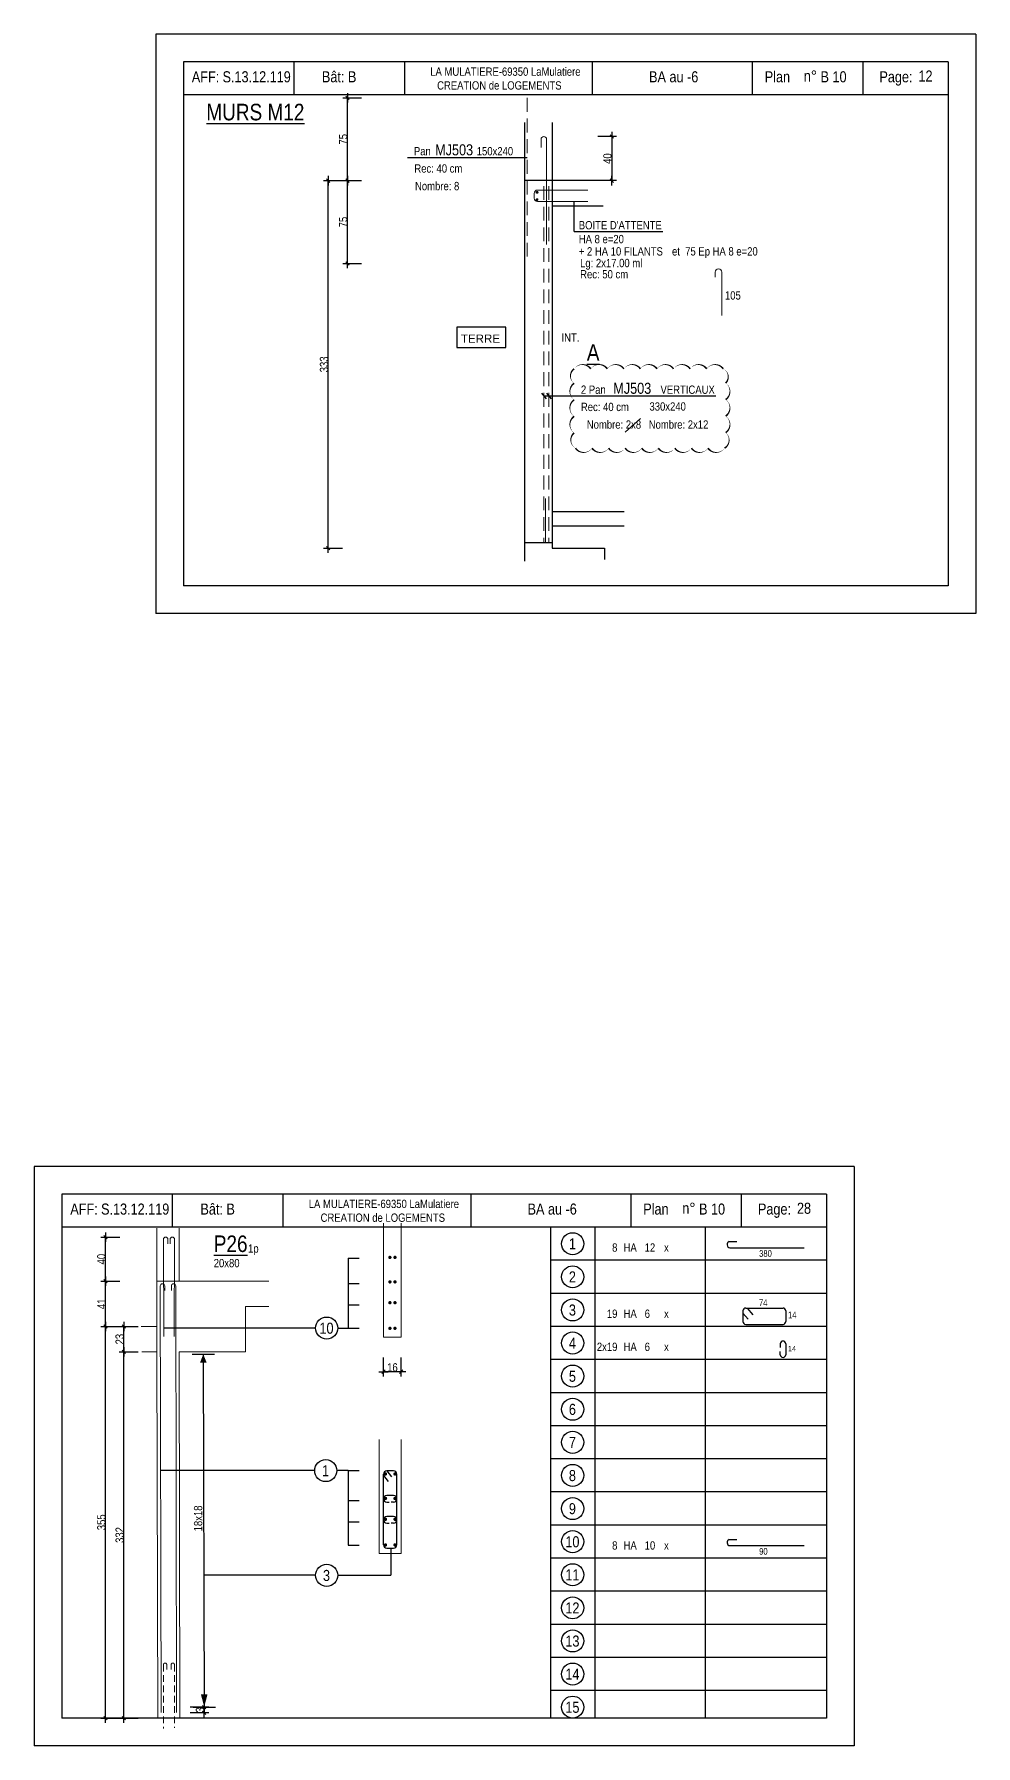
# Model space of a CAD drawing. Header units: metres. Extents: x -9927 to 45032, y -190416 to 12166.
# Drawn here: x 18705 to 20410, y -124751 to -121649 of the extents above; entities that cross this region are included whole.
import ezdxf
from ezdxf.enums import TextEntityAlignment as Align

# ---------------------------------------------------------------- set-up
doc = ezdxf.new("R2010")
doc.units = ezdxf.units.M
doc.header["$PDMODE"] = 65
doc.linetypes.add('CACHE2', pattern=[0.1875, 0.125, -0.0625])
for name, color, linetype in [('01_cote_gen', 4, 'Continuous'), ('01_fenetres', 171, 'Continuous'), ('01_linteaux', 3, 'Continuous'), ('01_murs_coup', 5, 'Continuous'), ('01_sem', 42, 'Continuous'), ('01_texte', 230, 'Continuous'), ('AA_COTES', 2, 'Continuous')]:
    doc.layers.add(name, color=color, linetype=linetype)
doc.styles.add('MATTE_TXT', font='arial.ttf')
doc.styles.add('STYLE2', font='ARIALN.TTF')
doc.dimstyles.new('JB25', dxfattribs={"dimscale": 0.1, "dimtxt": 150, "dimasz": 17, "dimexe": 0.1, "dimexo": 0.1, "dimgap": 0.09, "dimtad": 1, "dimdec": 1, "dimlfac": 0.5, "dimdsep": 46, "dimtxsty": 'STYLE2', "dimblk1": 'BOND_G', "dimblk2": 'BOND_D', "dimsah": 1, "dimcen": 1.5, "dimdle": 0.01, "dimse1": 1, "dimse2": 1, "dimclrd": 4, "dimclre": 2, "dimclrt": 5, "dimadec": 0, "dimazin": 0, "dimtfac": 2.333333, "dimtdec": 1, "dimtix": 1, "dimtmove": 2, "dimatfit": 3, "dimldrblk": 'BOND_G', "dimfxl": 1, "dimtolj": 1, "dimtzin": 0, "dimarcsym": 0})

# ---------------------------------------------------------------- blocks, each defined once
blk = doc.blocks.new('BOND_G')
at = {"layer": 'AA_COTES', "color": 0}
for p, q in [((5, 0), (-5, 0)), ((1.8, 1.8), (-1.8, -1.8)), ((0, -5), (0, 15))]:
    blk.add_line(p, q, dxfattribs=at)
blk = doc.blocks.new('BOND_D')
at = {"layer": 'AA_COTES', "color": 0}
for p, q in [((5, 0), (-5, 0)), ((-1.8, -1.8), (1.8, 1.8)), ((0, 5), (0, -15))]:
    blk.add_line(p, q, dxfattribs=at)
blk = doc.blocks.new('*D1050')
at = {"layer": '01_cote_gen', "color": 4, "lineweight": -2, "transparency": 16777216}
blk.add_line((19237.1, -122578.5), (19237.1, -121916), dxfattribs=at)
at = {"layer": 'DEFPOINTS', "color": 0, "lineweight": 0, "transparency": 16777216}
for p in [(19237.1, -121914.3), (19513.2, -121914.3), (19456, -122580.2)]:
    blk.add_point(p, dxfattribs=at)
at = {"layer": '01_cote_gen', "color": 4, "lineweight": -2, "transparency": 16777216, "xscale": 1.7, "yscale": 1.7, "zscale": 1.7}
for name, p, rotation in [('BOND_D', (19237.1, -121914.3), 90), ('BOND_G', (19237.1, -122580.2), 270)]:
    blk.add_blockref(name, p, dxfattribs=dict(at, rotation=rotation))
at = {"layer": '01_cote_gen', "color": 5, "lineweight": 0, "transparency": 16777216, "insert": (19229.5, -122247.3), "char_height": 15, "attachment_point": 5, "rotation": 90, "style": 'STYLE2'}
blk.add_mtext('\\A1;333', dxfattribs=at)
blk = doc.blocks.new('*D1051')
at = {"layer": '01_cote_gen', "color": 4, "lineweight": -2, "transparency": 16777216}
blk.add_line((19271.7, -121912.6), (19271.7, -121766), dxfattribs=at)
at = {"layer": 'DEFPOINTS', "color": 0, "lineweight": 0, "transparency": 16777216}
for p in [(19271.7, -121764.3), (19548.8, -121764.3), (19548.8, -121914.3)]:
    blk.add_point(p, dxfattribs=at)
at = {"layer": '01_cote_gen', "color": 4, "lineweight": -2, "transparency": 16777216, "xscale": 1.7, "yscale": 1.7, "zscale": 1.7}
for name, p, rotation in [('BOND_D', (19271.7, -121764.3), 90), ('BOND_G', (19271.7, -121914.3), 270)]:
    blk.add_blockref(name, p, dxfattribs=dict(at, rotation=rotation))
at = {"layer": '01_cote_gen', "color": 5, "lineweight": 0, "transparency": 16777216, "insert": (19264.1, -121839.3), "char_height": 15, "attachment_point": 5, "rotation": 90, "style": 'STYLE2'}
blk.add_mtext('\\A1;75', dxfattribs=at)
blk = doc.blocks.new('*D1052')
at = {"layer": '01_cote_gen', "color": 4, "lineweight": -2, "transparency": 16777216}
blk.add_line((19271.7, -122062.6), (19271.7, -121916), dxfattribs=at)
at = {"layer": 'DEFPOINTS', "color": 0, "lineweight": 0, "transparency": 16777216}
for p in [(19271.7, -121914.3), (19574.2, -121914.3), (19548.8, -122064.3)]:
    blk.add_point(p, dxfattribs=at)
at = {"layer": '01_cote_gen', "color": 4, "lineweight": -2, "transparency": 16777216, "xscale": 1.7, "yscale": 1.7, "zscale": 1.7}
for name, p, rotation in [('BOND_D', (19271.7, -121914.3), 90), ('BOND_G', (19271.7, -122064.3), 270)]:
    blk.add_blockref(name, p, dxfattribs=dict(at, rotation=rotation))
at = {"layer": '01_cote_gen', "color": 5, "lineweight": 0, "transparency": 16777216, "insert": (19264.1, -121989.3), "char_height": 15, "attachment_point": 5, "rotation": 90, "style": 'STYLE2'}
blk.add_mtext('\\A1;75', dxfattribs=at)
blk = doc.blocks.new('*D1049')
at = {"layer": '01_cote_gen', "color": 4, "lineweight": -2, "transparency": 16777216}
blk.add_line((19750.5, -121836), (19750.5, -121912.6), dxfattribs=at)
at = {"layer": 'DEFPOINTS', "color": 0, "lineweight": 0, "transparency": 16777216}
for p in [(19627.5, -121834.3), (19671.9, -121914.3), (19750.5, -121914.3)]:
    blk.add_point(p, dxfattribs=at)
at = {"layer": '01_cote_gen', "color": 4, "lineweight": -2, "transparency": 16777216, "xscale": 1.7, "yscale": 1.7, "zscale": 1.7}
for name, p, rotation in [('BOND_G', (19750.5, -121834.3), 90), ('BOND_D', (19750.5, -121914.3), 270)]:
    blk.add_blockref(name, p, dxfattribs=dict(at, rotation=rotation))
at = {"layer": '01_cote_gen', "color": 5, "lineweight": 0, "transparency": 16777216, "insert": (19742.8, -121874.3), "char_height": 15, "attachment_point": 5, "rotation": 90, "style": 'STYLE2'}
blk.add_mtext('\\A1;40', dxfattribs=at)
blk = doc.blocks.new('*D1118')
at = {"layer": '01_cote_gen', "color": 4, "linetype": 'Continuous', "lineweight": -2, "transparency": 16777216}
blk.add_line((18833.9, -124699.5), (18833.9, -123992.8), dxfattribs=at)
at = {"layer": 'DEFPOINTS', "color": 0, "linetype": 'Continuous', "lineweight": 0, "transparency": 16777216}
for p in [(18833.9, -123991.1), (18966.9, -123991.1), (18928.6, -124701.2)]:
    blk.add_point(p, dxfattribs=at)
at = {"layer": '01_cote_gen', "color": 4, "linetype": 'Continuous', "lineweight": -2, "transparency": 16777216, "xscale": 1.7, "yscale": 1.7, "zscale": 1.7}
for name, p, rotation in [('BOND_D', (18833.9, -123991.1), 90), ('BOND_G', (18833.9, -124701.2), 270)]:
    blk.add_blockref(name, p, dxfattribs=dict(at, rotation=rotation))
at = {"layer": '01_cote_gen', "color": 5, "linetype": 'Continuous', "lineweight": 0, "transparency": 16777216, "insert": (18826.2, -124346.1), "char_height": 15, "attachment_point": 5, "rotation": 90, "style": 'STYLE2'}
blk.add_mtext('\\A1;355', dxfattribs=at)
blk = doc.blocks.new('*D1119')
at = {"layer": '01_cote_gen', "color": 4, "linetype": 'Continuous', "lineweight": -2, "transparency": 16777216}
blk.add_line((18867.1, -124035.4), (18867.1, -123992.8), dxfattribs=at)
at = {"layer": 'DEFPOINTS', "color": 0, "linetype": 'Continuous', "lineweight": 0, "transparency": 16777216}
for p in [(18867.1, -123991.1), (19015.3, -123991.1), (19024.3, -124037.1)]:
    blk.add_point(p, dxfattribs=at)
at = {"layer": '01_cote_gen', "color": 4, "linetype": 'Continuous', "lineweight": -2, "transparency": 16777216, "xscale": 1.7, "yscale": 1.7, "zscale": 1.7}
for name, p, rotation in [('BOND_D', (18867.1, -123991.1), 90), ('BOND_G', (18867.1, -124037.1), 270)]:
    blk.add_blockref(name, p, dxfattribs=dict(at, rotation=rotation))
at = {"layer": '01_cote_gen', "color": 5, "linetype": 'Continuous', "lineweight": 0, "transparency": 16777216, "insert": (18859.4, -124014.1), "char_height": 15, "attachment_point": 5, "rotation": 90, "style": 'STYLE2'}
blk.add_mtext('\\A1;23', dxfattribs=at)
blk = doc.blocks.new('*D1120')
at = {"layer": '01_cote_gen', "color": 4, "linetype": 'Continuous', "lineweight": -2, "transparency": 16777216}
blk.add_line((18867.1, -124699.5), (18867.1, -124038.8), dxfattribs=at)
at = {"layer": 'DEFPOINTS', "color": 0, "linetype": 'Continuous', "lineweight": 0, "transparency": 16777216}
for p in [(18867.1, -124037.1), (18873.9, -124037.1), (18885.2, -124701.2)]:
    blk.add_point(p, dxfattribs=at)
at = {"layer": '01_cote_gen', "color": 4, "linetype": 'Continuous', "lineweight": -2, "transparency": 16777216, "xscale": 1.7, "yscale": 1.7, "zscale": 1.7}
for name, p, rotation in [('BOND_D', (18867.1, -124037.1), 90), ('BOND_G', (18867.1, -124701.2), 270)]:
    blk.add_blockref(name, p, dxfattribs=dict(at, rotation=rotation))
at = {"layer": '01_cote_gen', "color": 5, "linetype": 'Continuous', "lineweight": 0, "transparency": 16777216, "insert": (18859.4, -124369.1), "char_height": 15, "attachment_point": 5, "rotation": 90, "style": 'STYLE2'}
blk.add_mtext('\\A1;332', dxfattribs=at)
blk = doc.blocks.new('*D1121')
at = {"layer": '01_cote_gen', "color": 4, "linetype": 'Continuous', "lineweight": -2, "transparency": 16777216}
blk.add_line((19012.4, -124682.9), (19012.4, -124689.5), dxfattribs=at)
at = {"layer": 'DEFPOINTS', "color": 0, "linetype": 'Continuous', "lineweight": 0, "transparency": 16777216}
for p in [(18962.6, -124691.2), (19005.6, -124681.2), (19012.4, -124691.2)]:
    blk.add_point(p, dxfattribs=at)
at = {"layer": '01_cote_gen', "color": 4, "linetype": 'Continuous', "lineweight": -2, "transparency": 16777216, "xscale": 1.7, "yscale": 1.7, "zscale": 1.7}
for name, p, rotation in [('BOND_G', (19012.4, -124681.2), 90), ('BOND_D', (19012.4, -124691.2), 270)]:
    blk.add_blockref(name, p, dxfattribs=dict(at, rotation=rotation))
at = {"layer": '01_cote_gen', "color": 5, "linetype": 'Continuous', "lineweight": 0, "transparency": 16777216, "insert": (19004.8, -124686.2), "char_height": 15, "attachment_point": 5, "rotation": 90, "style": 'STYLE2'}
blk.add_mtext('\\A1;3', dxfattribs=at)
blk = doc.blocks.new('*D1122')
at = {"layer": '01_cote_gen', "color": 4, "lineweight": -2, "transparency": 16777216}
blk.add_line((18833.9, -123989.4), (18833.9, -123910.8), dxfattribs=at)
at = {"layer": 'DEFPOINTS', "color": 0, "lineweight": 0, "transparency": 16777216}
for p in [(18833.9, -123909.1), (18926.9, -123909.1), (18926.9, -123991.1)]:
    blk.add_point(p, dxfattribs=at)
at = {"layer": '01_cote_gen', "color": 4, "lineweight": -2, "transparency": 16777216, "xscale": 1.7, "yscale": 1.7, "zscale": 1.7}
for name, p, rotation in [('BOND_D', (18833.9, -123909.1), 90), ('BOND_G', (18833.9, -123991.1), 270)]:
    blk.add_blockref(name, p, dxfattribs=dict(at, rotation=rotation))
at = {"layer": '01_cote_gen', "color": 5, "lineweight": 0, "transparency": 16777216, "insert": (18826.3, -123950.1), "char_height": 15, "attachment_point": 5, "rotation": 90, "style": 'STYLE2'}
blk.add_mtext('\\A1;41', dxfattribs=at)
blk = doc.blocks.new('*D1123')
at = {"layer": '01_cote_gen', "color": 4, "lineweight": -2, "transparency": 16777216}
blk.add_line((18833.9, -123907.4), (18833.9, -123830.8), dxfattribs=at)
at = {"layer": 'DEFPOINTS', "color": 0, "lineweight": 0, "transparency": 16777216}
for p in [(18833.9, -123829.1), (18926.9, -123829.1), (18856.2, -123909.1)]:
    blk.add_point(p, dxfattribs=at)
at = {"layer": '01_cote_gen', "color": 4, "lineweight": -2, "transparency": 16777216, "xscale": 1.7, "yscale": 1.7, "zscale": 1.7}
for name, p, rotation in [('BOND_D', (18833.9, -123829.1), 90), ('BOND_G', (18833.9, -123909.1), 270)]:
    blk.add_blockref(name, p, dxfattribs=dict(at, rotation=rotation))
at = {"layer": '01_cote_gen', "color": 5, "lineweight": 0, "transparency": 16777216, "insert": (18826.2, -123869.1), "char_height": 15, "attachment_point": 5, "rotation": 90, "style": 'STYLE2'}
blk.add_mtext('\\A1;40', dxfattribs=at)
blk = doc.blocks.new('*D1124')
at = {"layer": '01_cote_gen', "color": 4, "lineweight": -2, "transparency": 16777216}
blk.add_line((19367.6, -124073.1), (19339, -124073.1), dxfattribs=at)
at = {"layer": 'DEFPOINTS', "color": 0, "lineweight": 0, "transparency": 16777216}
for p in [(19337.3, -124010.3), (19369.3, -124010.3), (19337.3, -124073.1)]:
    blk.add_point(p, dxfattribs=at)
at = {"layer": '01_cote_gen', "color": 4, "lineweight": -2, "transparency": 16777216, "xscale": 1.7, "yscale": 1.7, "zscale": 1.7, "rotation": 180}
blk.add_blockref('BOND_D', (19337.3, -124073.1), dxfattribs=at)
at = {"layer": '01_cote_gen', "color": 4, "lineweight": -2, "transparency": 16777216, "xscale": 1.7, "yscale": 1.7, "zscale": 1.7}
blk.add_blockref('BOND_G', (19369.3, -124073.1), dxfattribs=at)
at = {"layer": '01_cote_gen', "color": 5, "lineweight": 0, "transparency": 16777216, "insert": (19353.3, -124065.4), "char_height": 15, "attachment_point": 5, "style": 'STYLE2'}
blk.add_mtext('\\A1;16', dxfattribs=at)

msp = doc.modelspace()

# ---------------------------------------------------------------- linework, layer by layer
at = {"layer": '01_cote_gen', "color": 2, "linetype": 'CACHE2', "lineweight": 0, "ltscale": 100}
for p, q in [((18938.55, -124604.15), (18938.55, -124719.72)), ((18944.55, -124604.15), (18944.55, -124613.13)), ((18952.55, -124604.15), (18952.55, -124613.13)), ((18958.55, -124604.15), (18958.55, -124718.87))]:
    msp.add_line(p, q, dxfattribs=at)
for centre in [(18941.55, -124604.15), (18955.55, -124604.15)]:
    msp.add_arc(centre, 3, 0, 180, dxfattribs=at)
at = {"layer": '01_fenetres', "ltscale": 30}
for p, q in [((18974.68, -121698.89), (18974.68, -122648.89)), ((18974.68, -121698.89), (18974.68, -122648.89)), ((18974.68, -121698.89), (18974.68, -122648.89)), ((20359.68, -121698.89), (18974.68, -121698.89)), ((19174.68, -121698.89), (19174.68, -121758.89)), ((19375.07, -121698.89), (19375.07, -121758.89)), ((19715.25, -121698.89), (19715.25, -121758.89)), ((20005.55, -121758.89), (20005.55, -121698.89)), ((20205.55, -121758.89), (20205.55, -121698.89)), ((20359.68, -121698.89), (20359.68, -122648.89)), ((20359.68, -121758.89), (18974.68, -121758.89)), ((20359.68, -122648.89), (18974.68, -122648.89)), ((18754.65, -123751.15), (18754.65, -124701.15)), ((18754.65, -123751.15), (18754.65, -124701.15)), ((18754.65, -123751.15), (18754.65, -124701.15)), ((20139.65, -123751.15), (18754.65, -123751.15)), ((18954.65, -123751.15), (18954.65, -123811.15)), ((19155.05, -123751.15), (19155.05, -123811.15)), ((19495.22, -123751.15), (19495.22, -123811.15)), ((19785.52, -123811.15), (19785.52, -123751.15)), ((19985.52, -123811.15), (19985.52, -123751.15)), ((20139.65, -123751.15), (20139.65, -124701.15)), ((20139.65, -123811.15), (18754.65, -123811.15)), ((20139.65, -124701.15), (18754.65, -124701.15))]:
    msp.add_line(p, q, dxfattribs=at)
at = {"layer": '01_linteaux', "linetype": 'Continuous'}
for p, q in [((19963.2, -123837.41), (19976.93, -123837.41)), ((19964.42, -123848.39), (20098.74, -123848.39)), ((19988.1, -123962.68), (19988.1, -123982.3)), ((19993.1, -123957.68), (20060.68, -123957.68)), ((19995.79, -123957.68), (20005.77, -123969.99)), ((20065.68, -123962.68), (20065.68, -123982.3)), ((19988.1, -123966.82), (19997.29, -123978.16)), ((19993.1, -123987.3), (20060.68, -123987.3)), ((20055.68, -124022.68), (20055.68, -124029.06)), ((20065.68, -124022.68), (20065.68, -124042.3)), ((20055.68, -124042.3), (20055.68, -124036.45)), ((19963.2, -124377.41), (19976.93, -124377.41)), ((19964.42, -124388.39), (20098.74, -124388.39))]:
    msp.add_line(p, q, dxfattribs=at)
for centre, start, end in [((19964.3, -123842.28), 102.77382, 192.77382), ((19964.42, -123843.39), 180, 270), ((19993.1, -123962.68), 90, 180), ((20060.68, -123962.68), 0, 90), ((19993.1, -123982.3), 180, 270), ((20060.68, -123982.3), 270, 0), ((20060.68, -124022.68), 90, 180), ((20060.68, -124022.68), 0, 90), ((20060.68, -124042.3), 180, 270), ((20060.68, -124042.3), 270, 0), ((19964.3, -124382.28), 102.77382, 192.77382), ((19964.42, -124383.39), 180, 270)]:
    msp.add_arc(centre, 5, start, end, dxfattribs=at)
at = {"layer": '01_murs_coup'}
for p, q in [((19592.52, -121808.66), (19592.52, -122604.29)), ((19642.52, -121808.66), (19642.52, -122570.24)), ((19734.95, -121914.31), (19592.52, -121914.31)), ((19734.95, -121960.31), (19642.52, -121960.31)), ((19642.52, -122514.24), (19773.19, -122514.24)), ((19592.52, -122570.24), (19642.52, -122570.24)), ((19642.52, -122540.24), (19773.19, -122540.24)), ((19642.52, -122570.24), (19642.52, -122580.24)), ((19642.52, -122580.24), (19737.45, -122580.24)), ((19737.45, -122580.24), (19737.45, -122600.81))]:
    msp.add_line(p, q, dxfattribs=at)
at = {"layer": '01_sem', "color": 5, "linetype": 'CACHE2', "lineweight": 0, "ltscale": 200}
for p, q in [((19597.15, -121764.31), (19597.15, -122064.31)), ((19627.36, -121924), (19627.36, -122570.24)), ((19636.52, -121924), (19636.52, -122570.24))]:
    msp.add_line(p, q, dxfattribs=at)
at = {"layer": '01_sem', "color": 2, "lineweight": 0, "ltscale": 7}
for p, q in [((19622.52, -121839.31), (19622.52, -121854.35)), ((19632.52, -121839.31), (19632.52, -122030.31)), ((19609.82, -121937.31), (19609.82, -121946)), ((19615.82, -121931.31), (19707.36, -121931.31)), ((19615.82, -121952), (19707.36, -121952)), ((19937.63, -122080.23), (19937.63, -122089.41)), ((19949.63, -122080.23), (19949.63, -122158.95)), ((19630.29, -122490.24), (19630.29, -122570.24)), ((19337.33, -124010.25), (19337.33, -123803.66)), ((19337.33, -124010.25), (19337.33, -123803.66)), ((19369.33, -124010.25), (19369.33, -123803.66)), ((18926.92, -123909.08), (18926.92, -123812.82)), ((18938.64, -123833.08), (18939.03, -124009.08)), ((18946.64, -123833.08), (18946.64, -123841.48)), ((18950.65, -123833.08), (18950.65, -123841.48)), ((18958.65, -123833.08), (18958.26, -124009.08)), ((18966.92, -123909.08), (18966.92, -123812.82)), ((19129.19, -123909.08), (18926.92, -123909.08)), ((18926.92, -124037.08), (18926.92, -123909.08)), ((18932.92, -123917.61), (18934.55, -124691.15)), ((18940.92, -123917.61), (18940.92, -123926.01)), ((18952.92, -123917.61), (18952.92, -123926.01)), ((18960.92, -123917.61), (18962.55, -124691.15)), ((19129.19, -123955.08), (19086.92, -123955.08)), ((19086.92, -124037.08), (19086.92, -123955.08)), ((18926.92, -123991.08), (18898.52, -123991.08)), ((19337.33, -124010.25), (19369.33, -124010.25)), ((19337.33, -124010.25), (19369.33, -124010.25)), ((18926.92, -124037.08), (18899.26, -124037.08)), ((18926.92, -124037.08), (18928.55, -124701.15)), ((18966.92, -124037.08), (18968.55, -124701.15)), ((19086.92, -124037.08), (18966.92, -124037.08)), ((19329.33, -124402.82), (19329.33, -124196.23)), ((19329.33, -124402.82), (19329.33, -124196.23)), ((19369.33, -124402.82), (19369.33, -124196.23)), ((19329.33, -124402.82), (19369.33, -124402.82)), ((19329.33, -124402.82), (19369.33, -124402.82)), ((19006.1, -124701.15), (18872.82, -124701.15))]:
    msp.add_line(p, q, dxfattribs=at)
at = {"layer": '01_sem', "color": 2, "lineweight": 0, "ltscale": 7, "const_width": 2.5, "flags": 128}
for points in [[(19614.09, -121936.64, 0.7333197), (19616.59, -121934.32, 0.7333197)], [(19614.02, -121948.66, 1), (19616.52, -121948.66, 1)]]:
    msp.add_lwpolyline(points, format="xyb", close=True, dxfattribs=at)
at = {"layer": '01_sem', "color": 2, "lineweight": 0, "ltscale": 7}
for centre, radius, start, end in [((19627.52, -121839.31), 5, 90, 180), ((19627.52, -121839.31), 5, 360, 90), ((19615.82, -121937.31), 6, 90, 180), ((19615.82, -121946), 6, 180, 270), ((19943.63, -122080.23), 6, 90, 180), ((19943.63, -122080.23), 6, 0, 90), ((18942.64, -123833.08), 4, 0, 180), ((18954.65, -123833.08), 4, 0, 180), ((18936.92, -123917.61), 4, 0, 180), ((18956.92, -123917.61), 4, 0, 180)]:
    msp.add_arc(centre, radius, start, end, dxfattribs=at)
at = {"layer": '01_texte', "ltscale": 30}
for p, q in [((18924.68, -121648.89), (18924.68, -122698.89)), ((20409.68, -121648.89), (18924.68, -121648.89)), ((20409.68, -121648.89), (20409.68, -122698.89)), ((20409.68, -122698.89), (18924.68, -122698.89)), ((18704.65, -123701.15), (18704.65, -124751.15)), ((20189.65, -123701.15), (18704.65, -123701.15)), ((20189.65, -123701.15), (20189.65, -124751.15)), ((19639.65, -123811.15), (19639.65, -124701.15)), ((19719.65, -123811.15), (19719.65, -124701.15)), ((19919.65, -123811.15), (19919.65, -124701.15)), ((20139.65, -123871.15), (19639.65, -123871.15)), ((20139.65, -123931.15), (19639.65, -123931.15)), ((20139.65, -123991.15), (19639.65, -123991.15)), ((18990.65, -124041.39), (19030.97, -124041.39)), ((19010.81, -124041.39), (19012.44, -124688.03)), ((20139.65, -124051.15), (19639.65, -124051.15)), ((20139.65, -124111.15), (19639.65, -124111.15)), ((20139.65, -124171.15), (19639.65, -124171.15)), ((20139.65, -124231.15), (19639.65, -124231.15)), ((19337.33, -124386.82), (19337.33, -124258.82)), ((19337.33, -124261.37), (19345.33, -124272.1)), ((19355.33, -124252.82), (19343.33, -124252.82)), ((19343.33, -124252.82), (19351.33, -124263.54)), ((19361.33, -124386.82), (19361.33, -124258.82)), ((19355.33, -124297.76), (19343.33, -124297.76)), ((20139.65, -124291.15), (19639.65, -124291.15)), ((19343.33, -124309.76), (19347.52, -124309.76)), ((19355.33, -124335.44), (19343.33, -124335.44)), ((19355.33, -124309.76), (19351.15, -124309.76)), ((19343.33, -124347.44), (19347.52, -124347.44)), ((19355.33, -124347.44), (19351.15, -124347.44)), ((20139.65, -124351.15), (19639.65, -124351.15)), ((19343.33, -124392.82), (19355.33, -124392.82)), ((20139.65, -124411.15), (19639.65, -124411.15)), ((20139.65, -124471.15), (19639.65, -124471.15)), ((20139.65, -124531.15), (19639.65, -124531.15)), ((20139.65, -124591.15), (19639.65, -124591.15)), ((20139.65, -124651.15), (19639.65, -124651.15)), ((18992.28, -124681.15), (19032.6, -124681.15)), ((20189.65, -124751.15), (18704.65, -124751.15))]:
    msp.add_line(p, q, dxfattribs=at)
at = {"layer": '01_texte'}
for p, q in [((19380.5, -121872.54), (19597.15, -121872.54)), ((19682.44, -122006.41), (19682.44, -121952)), ((19682.44, -122006.41), (19843.18, -122006.41)), ((19623.26, -122299.48), (19631.46, -122310.03)), ((19939.07, -122304.76), (19627.36, -122304.76)), ((19632.42, -122299.48), (19640.62, -122310.03)), ((19774.77, -122370), (19802.39, -122345.12)), ((19273.12, -123867.17), (19273.12, -123994.07)), ((19273.12, -123867.17), (19293.13, -123867.17)), ((19273.12, -123913.37), (19293.13, -123913.37)), ((19273.12, -123952.06), (19293.13, -123952.06)), ((19214.27, -123994.07), (18939, -123994.07)), ((19254.27, -123994.07), (19273.12, -123994.07)), ((19273.12, -123994.07), (19293.13, -123994.07)), ((19212.64, -124252.33), (18932.92, -124252.33)), ((19273.12, -124252.33), (19252.64, -124252.33)), ((19273.12, -124252.33), (19273.12, -124387.31)), ((19273.12, -124252.33), (19293.13, -124252.33)), ((19273.12, -124306.61), (19293.13, -124306.61)), ((19273.12, -124345.3), (19293.13, -124345.3)), ((19273.12, -124387.31), (19293.13, -124387.31)), ((19350.18, -124392.82), (19350.18, -124442.22)), ((19214.27, -124442.22), (19012.44, -124442.22)), ((19254.27, -124442.22), (19350.18, -124442.22))]:
    msp.add_line(p, q, dxfattribs=at)
at = {"layer": '01_texte', "elevation": 9.99}
msp.add_lwpolyline([(19558.62, -122179.56), (19470.03, -122179.56), (19470.03, -122216.85), (19558.62, -122216.85)], close=True, dxfattribs=at)
at = {"layer": '01_texte', "flags": 128}
msp.add_lwpolyline([(19682.44, -122255.43, 0, 3, -0.5205671), (19712.44, -122255.43, 0, 3, -0.5205671), (19742.44, -122255.43, 0, 3, -0.5205671), (19772.44, -122255.43, 0, 3, -0.5205671), (19802.44, -122255.43, 0, 3, -0.5205671), (19832.44, -122255.43, 0, 3, -0.5205671), (19862.44, -122255.43, 0, 3, -0.5205671), (19892.44, -122255.43, 0, 3, -0.5205671), (19922.44, -122255.43, 0, 3, -0.5205671), (19952.44, -122255.43, 0, 3, -0.5205671), (19956.76, -122281.11, 0, 3, -0.5205671), (19956.76, -122311.11, 0, 3, -0.5205671), (19956.76, -122341.11, 0, 3, -0.5205671), (19956.76, -122371.11, 0, 3, -0.5205671), (19954.78, -122399.14, 0, 3, -0.5205671), (19924.78, -122399.14, 0, 3, -0.5205671), (19894.78, -122399.14, 0, 3, -0.5205671), (19864.78, -122399.14, 0, 3, -0.5205671), (19834.78, -122399.14, 0, 3, -0.5205671), (19804.78, -122399.14, 0, 3, -0.5205671), (19774.78, -122399.14, 0, 3, -0.5205671), (19744.78, -122399.14, 0, 3, -0.5205671), (19714.78, -122399.14, 0, 3, -0.5205671), (19684.78, -122399.14, 0, 3, -0.5205671), (19682.44, -122371.48, 0, 3, -0.5205671), (19682.44, -122341.48, 0, 3, -0.5205671), (19682.44, -122311.48, 0, 3, -0.5205671), (19682.44, -122281.48, 0, 3, -0.5205671)], format="xyseb", close=True, dxfattribs=at)
at = {"layer": '01_texte', "ltscale": 30, "const_width": 3, "flags": 128}
for points in [[(19350.27, -123865.95, -1), (19347.27, -123865.95, -1)], [(19356.4, -123865.95, 1), (19359.4, -123865.95, 1)], [(19350.27, -123910.38, 1), (19347.27, -123910.38, 1)], [(19356.4, -123910.38, -1), (19359.4, -123910.38, -1)], [(19350.27, -123948.06, 1), (19347.27, -123948.06, 1)], [(19356.4, -123948.06, -1), (19359.4, -123948.06, -1)], [(19350.27, -123994.55, 1), (19347.27, -123994.55, 1)], [(19356.4, -123994.55, -1), (19359.4, -123994.55, -1)], [(19342.27, -124258.52, -1), (19339.27, -124258.52, -1)], [(19356.4, -124258.52, 1), (19359.4, -124258.52, 1)], [(19342.27, -124302.95, 1), (19339.27, -124302.95, 1)], [(19356.4, -124302.95, -1), (19359.4, -124302.95, -1)], [(19342.27, -124340.63, 1), (19339.27, -124340.63, 1)], [(19356.4, -124340.63, -1), (19359.4, -124340.63, -1)], [(19342.27, -124387.12, 1), (19339.27, -124387.12, 1)], [(19356.4, -124387.12, -1), (19359.4, -124387.12, -1)]]:
    msp.add_lwpolyline(points, format="xyb", close=True, dxfattribs=at)
at = {"layer": '01_texte'}
for centre in [(19679.65, -123841.15), (19679.65, -123901.15), (19679.65, -123961.15), (19234.27, -123994.07), (19679.65, -124021.15), (19679.65, -124081.15), (19679.65, -124141.15), (19679.65, -124201.15), (19232.64, -124252.33), (19679.65, -124261.15), (19679.65, -124321.15), (19679.65, -124381.15), (19234.27, -124442.22), (19679.65, -124441.15), (19679.65, -124501.15), (19679.65, -124561.15), (19679.65, -124621.15), (19679.65, -124681.15)]:
    msp.add_circle(centre, 20, dxfattribs=at)
at = {"layer": '01_texte', "ltscale": 30}
for centre, start, end in [((19343.33, -124258.82), 90.00091, 180), ((19355.33, -124258.82), 0, 90.00091), ((19343.33, -124303.76), 90.00091, 180), ((19343.33, -124303.76), 180, 269.99909), ((19355.33, -124303.76), 0, 90.00091), ((19355.33, -124303.76), 269.99909, 360), ((19343.33, -124341.44), 90.00091, 180), ((19355.33, -124341.44), 0, 90.00091), ((19343.33, -124341.44), 180, 269.99909), ((19355.33, -124341.44), 269.99909, 360), ((19343.33, -124386.82), 180, 270), ((19355.33, -124386.82), 270, 0)]:
    msp.add_arc(centre, 6, start, end, dxfattribs=at)
for points in [[(19010.81, -124041.39), (19004.91, -124056.46), (19010.81, -124056.46)], [(19010.81, -124041.39), (19016.71, -124056.46), (19010.81, -124056.46)], [(19012.44, -124681.15), (19006.54, -124658.08), (19012.44, -124658.08)], [(19012.44, -124681.15), (19018.34, -124658.08), (19012.44, -124658.08)]]:
    msp.add_solid(points, dxfattribs=at)

# ---------------------------------------------------------------- texts
at = {"layer": '01_texte', "style": 'STYLE2'}
for s, height, p in [('AFF:', 20, (18989.97, -121736.04)), ('S.13.12.119', 20, (19045.64, -121736.04)), ('Bât: B', 20, (19225.62, -121736.04)), ('LA MULATIERE-69350 LaMulatiere', 15, (19421.77, -121724.17)), ('BA au -6', 20, (19818.07, -121736.04)), ('Plan', 20, (20027.59, -121736.04)), ('n%%D', 20, (20098.28, -121734.6)), ('B 10', 20, (20128.62, -121736.04)), ('Page:', 20, (20235.26, -121736.04)), ('12', 20, (20305.94, -121734.6)), ('CREATION de LOGEMENTS', 15, (19434.25, -121749.17)), ('%%UMURS M12', 30, (19016.31, -121804.96)), (' Pan    ', 15, (19387.4, -121868.42)), ('MJ503', 20, (19430.63, -121868.42)), ('150x240', 15, (19505.96, -121868.42)), ('Rec: 40 cm', 15, (19393.04, -121899.7)), ('Nombre: 8', 15, (19394.19, -121931.61)), ("BOITE D'ATTENTE", 15, (19690.76, -122002.54)), ('+ 2 HA 10 FILANTS', 15, (19690.76, -122049.99)), ('HA 8 e=20', 15, (19690.76, -122027.69)), ('et  75 Ep HA 8 e=20', 15, (19859.6, -122049.99)), ('Lg: 2x17.00 ml', 15, (19693.15, -122071.12)), ('Rec: 50 cm', 15, (19693.3, -122091.41)), ('105', 15, (19955.51, -122129.84)), ('%%UA', 30, (19705.35, -122240.69)), ('2 Pan    ', 15, (19694.66, -122300.64)), ('MJ503', 20, (19753.22, -122300.64)), ('VERTICAUX', 15, (19838.79, -122300.64)), ('Rec: 40 cm', 15, (19694.61, -122331.92)), ('330x240', 15, (19818.8, -122331.1)), ('Nombre: 2x8', 15, (19705.32, -122363.83)), ('Nombre: 2x12', 15, (19817.47, -122363.83)), ('AFF:', 20, (18769.95, -123788.31)), ('S.13.12.119', 20, (18825.61, -123788.31)), ('Bât: B', 20, (19005.59, -123788.31)), ('LA MULATIERE-69350 LaMulatiere', 15, (19201.74, -123776.44)), ('BA au -6', 20, (19598.04, -123788.31)), ('Plan', 20, (19807.56, -123788.31)), ('n%%D', 20, (19878.25, -123786.86)), ('B 10', 20, (19908.59, -123788.31)), ('Page:', 20, (20015.23, -123788.31)), ('28', 20, (20085.92, -123786.86)), ('CREATION de LOGEMENTS', 15, (19223.23, -123801.44)), ('%%UP26', 30, (19029.81, -123856.19)), ('1p', 15, (19091.83, -123857.28)), ('HA', 15, (19771.94, -123855.56)), ('12', 15, (19810.11, -123855.56)), ('20x80', 15, (19029.63, -123883.8)), ('380', 12, (20017.48, -123864.89)), ('HA', 15, (19771.94, -123975.56)), ('6', 15, (19810.11, -123975.56)), ('74', 12, (20017.16, -123954.13)), ('14', 12, (20069.67, -123976.34)), ('HA', 15, (19771.94, -124035.56)), ('6', 15, (19810.11, -124035.56)), ('14', 10, (20069.67, -124036.34)), ('HA', 15, (19771.94, -124395.56)), ('10', 15, (19810.11, -124395.56)), ('90', 12, (20017.48, -124404.89))]:
    msp.add_text(s, height=height, dxfattribs=at).set_placement(p)
at = {"layer": '01_texte'}
for s, rotation, style, p in [('TERRE', 360, 'MATTE_TXT', (19477.19, -122208.16, 9.99)), ('INT.', 360, 'STYLE2', (19659.5, -122206.06)), ('18x18', 90, 'STYLE2', (19008.84, -124362.51))]:
    msp.add_text(s, height=15, rotation=rotation, dxfattribs=dict(at, style=style)).set_placement(p)
at = {"layer": '01_texte', "style": 'STYLE2'}
for s, p in [('1', (19679.25, -123841.38)), ('2', (19679.25, -123901.38)), ('3', (19679.25, -123961.38)), ('10', (19233.87, -123994.3)), ('4', (19679.25, -124021.38)), ('5', (19679.25, -124081.38)), ('6', (19679.25, -124141.38)), ('7', (19679.25, -124201.38)), ('1', (19232.24, -124252.56)), ('8', (19679.25, -124261.38)), ('9', (19679.25, -124321.38)), ('10', (19679.25, -124381.38)), ('11', (19679.25, -124441.38)), ('3', (19233.87, -124442.45)), ('12', (19679.25, -124501.38)), ('13', (19679.25, -124561.38)), ('14', (19679.25, -124621.38)), ('15', (19679.25, -124681.38))]:
    msp.add_text(s, height=20, dxfattribs=at).set_placement(p, align=Align.MIDDLE_CENTER)
for s, p in [('8', (19760.74, -123855.56)), ('19', (19760.74, -123975.56)), ('2x19', (19760.74, -124035.56)), ('8', (19760.74, -124395.56))]:
    msp.add_text(s, height=15, dxfattribs=at).set_placement(p, align=Align.RIGHT)
for p in [(19849.52, -123855.56), (19849.52, -123975.56), (19849.52, -124035.56), (19849.52, -124395.56)]:
    msp.add_text('x', height=15, dxfattribs=at).set_placement(p, align=Align.CENTER)

# ---------------------------------------------------------------- dimensions: what is measured, and where the dimension line sits
at = {"layer": '01_cote_gen', "lineweight": 0}
for base, p1, p2, picture, middle in [((19271.74, -121764.31), (19548.78, -121914.31), (19548.78, -121764.31), '*D1051', (19264.1, -121839.31)), ((19750.46, -121914.31), (19627.52, -121834.31), (19671.91, -121914.31), '*D1049', (19742.79, -121874.31)), ((19237.12, -121914.31), (19456.05, -122580.24), (19513.21, -121914.31), '*D1050', (19229.46, -122247.27)), ((19271.74, -121914.31), (19548.78, -122064.31), (19574.24, -121914.31), '*D1052', (19264.1, -121989.31)), ((18833.88, -123829.08), (18856.24, -123909.08), (18926.92, -123829.08), '*D1123', (18826.21, -123869.08)), ((18833.88, -123909.08), (18926.92, -123991.08), (18926.92, -123909.08), '*D1122', (18826.34, -123950.08))]:
    dim = msp.add_linear_dim(base=base, p1=p1, p2=p2, angle=90, dimstyle='JB25', dxfattribs=at)
    dim.commit()
    dim.dimension.update_dxf_attribs({"geometry": picture, "text_midpoint": middle})
at = {"layer": '01_cote_gen', "linetype": 'Continuous', "lineweight": 0}
for base, p1, p2, picture, middle in [((18833.88, -123991.08), (18928.55, -124701.15), (18966.92, -123991.08), '*D1118', (18826.21, -124346.12)), ((18867.06, -123991.08), (19024.34, -124037.08), (19015.28, -123991.08), '*D1119', (18859.39, -124014.08)), ((18867.06, -124037.08), (18885.18, -124701.15), (18873.92, -124037.08), '*D1120', (18859.39, -124369.12))]:
    dim = msp.add_linear_dim(base=base, p1=p1, p2=p2, angle=90, dimstyle='JB25', dxfattribs=at)
    dim.commit()
    dim.dimension.update_dxf_attribs({"geometry": picture, "text_midpoint": middle})
at = {"layer": '01_cote_gen', "lineweight": 0}
dim = msp.add_linear_dim(base=(19337.33, -124073.08), p1=(19369.33, -124010.25), p2=(19337.33, -124010.25), dimstyle='JB25', dxfattribs=at)
dim.commit()
dim.dimension.update_dxf_attribs({"geometry": '*D1124', "text_midpoint": (19353.33, -124065.42)})
at = {"layer": '01_cote_gen', "linetype": 'Continuous', "lineweight": 0}
dim = msp.add_linear_dim(base=(19012.44, -124691.15), p1=(19005.62, -124681.15), p2=(18962.55, -124691.15), angle=90, text='3', dimstyle='JB25', dxfattribs=at)
dim.commit()
dim.dimension.update_dxf_attribs({"geometry": '*D1121', "text_midpoint": (19004.77, -124686.15)})

doc.saveas('drawing.dxf')
